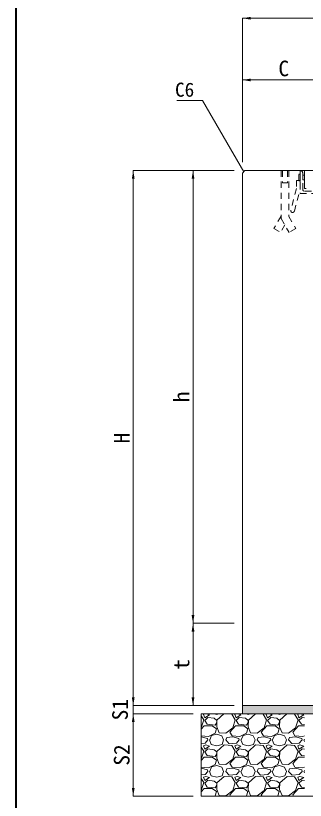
# Model space of a CAD drawing. Units: millimetres at full size; details may follow other scales. Extents: x 77366 to 106166, y -28085 to 6898.
# Drawn here: x 84466 to 85168, y -4207 to -2301 of the extents above; entities that cross this region are included whole.
import ezdxf
from ezdxf.enums import TextEntityAlignment as Align

# ---------------------------------------------------------------- set-up
doc = ezdxf.new("R2010")
doc.units = ezdxf.units.MM
doc.header["$LTSCALE"] = 50
doc.linetypes.add('USER1', pattern=[0.54, 0.3, -0.24])
doc.linetypes.add('USER2', pattern=[1.2, 0.8, -0.4])
doc.layers.add('モルタル', color=7, linetype='Continuous')
for name, color, linetype, lineweight in [('受枠', 3, 'USER2', 9), ('図枠', 7, 'Continuous', 5), ('基礎', 7, 'Continuous', 5), ('寸法線', 7, 'Continuous', 13), ('引出線', 4, 'Continuous', 13), ('本体', 2, 'Continuous', 20), ('ｲﾝｻｰﾄ', 3, 'USER1', 9), ('ｸﾞﾚｰﾁﾝｸﾞ', 7, 'Continuous', 5)]:
    doc.layers.add(name, color=color, linetype=linetype, lineweight=lineweight)
doc.styles.add('ＭＳ ゴシック', font='')
doc.styles.get('ＭＳ ゴシック').set_extended_font_data('MS Gothic')

# ---------------------------------------------------------------- blocks, each defined once
blk = doc.blocks.new('filled_arrow')
at = {"color": 0, "linetype": 'Continuous', "lineweight": -2}
blk.add_solid([(7.5, 1.25), (0, 0), (7.5, -1.25)], dxfattribs=at)

msp = doc.modelspace()

# ---------------------------------------------------------------- hatches: boundary and pattern name
at = {"layer": 'モルタル'}
msp.add_hatch(color=256, dxfattribs=at).paths.add_polyline_path([(86015.8, -3996.94), (86015.8, -3976.94), (85015.8, -3976.94), (85015.8, -3996.94)])

# ---------------------------------------------------------------- linework, layer by layer
at = {"layer": '受枠', "linetype": 'USER1'}
for p, q in [((85152.8, -2701.94), (85152.8, -2685.94)), ((85155.8, -2685.94), (85152.8, -2685.94)), ((85155.8, -2676.94), (85155.8, -2732.94)), ((85155.8, -2701.94), (85155.8, -2685.94)), ((85161.8, -2722.94), (85161.8, -2682.94)), ((85155.8, -2700.94), (85146.8, -2700.94)), ((85146.8, -2700.94), (85146.8, -2720.94)), ((85155.8, -2701.94), (85152.8, -2701.94)), ((85155.8, -2720.94), (85155.8, -2700.94)), ((85161.8, -2699.94), (85161.8, -2687.94)), ((85161.8, -2687.94), (85165.8, -2687.94)), ((85161.8, -2699.94), (85165.8, -2699.94)), ((85165.8, -2699.94), (85165.8, -2687.94)), ((85146.8, -2720.94), (85132.82, -2773.1)), ((85141.51, -2775.43), (85155.49, -2723.27)), ((85155.8, -2732.94), (85215.8, -2732.94)), ((85209.8, -2726.94), (85165.8, -2726.94))]:
    msp.add_line(p, q, dxfattribs=at)
for centre, radius, start, end in [((85155.8, -2682.94), 6, 0, 90), ((85146.8, -2720.94), 9, 345, 0), ((85165.8, -2722.94), 4, 180, 270), ((85137.17, -2774.26), 4.5, 165, 345)]:
    msp.add_arc(centre, radius, start, end, dxfattribs=at)
at = {"layer": '図枠', "lineweight": 40}
msp.add_line((84465.8, -1525.36), (84465.8, -7065.36), dxfattribs=at)
at = {"layer": '基礎', "color": 3, "lineweight": 20}
for p, q in [((84915.8, -3996.94), (86115.8, -3996.94)), ((84915.8, -3996.94), (84915.8, -4196.94)), ((84915.8, -4196.94), (86115.8, -4196.94))]:
    msp.add_line(p, q, dxfattribs=at)
at = {"layer": '基礎'}
for p, q in [((84921.91, -4011.59), (84915.8, -4001.59)), ((84925.11, -3996.94), (84921.15, -3998.64)), ((84921.15, -3998.64), (84924.19, -4006.26)), ((84924.19, -4006.26), (84935.62, -3999.4)), ((84935.62, -3999.4), (84928.24, -3996.94)), ((84947.37, -3996.94), (84953.15, -3998.64)), ((84953.15, -3998.64), (84958.93, -3996.94)), ((84970.8, -3996.94), (84953.91, -4012.35)), ((84989.73, -3997.88), (84978.47, -3996.94)), ((84998.11, -4011.59), (84989.73, -3997.88)), ((85001.31, -3996.94), (84997.35, -3998.64)), ((84997.35, -3998.64), (85000.39, -4006.26)), ((85000.39, -4006.26), (85011.82, -3999.4)), ((85011.82, -3999.4), (85004.44, -3996.94)), ((85023.57, -3996.94), (85029.35, -3998.64)), ((85029.35, -3998.64), (85035.13, -3996.94)), ((85047, -3996.94), (85030.11, -4012.35)), ((85065.93, -3997.88), (85054.67, -3996.94)), ((85074.31, -4011.59), (85065.93, -3997.88)), ((85077.51, -3996.94), (85073.55, -3998.64)), ((85073.55, -3998.64), (85076.59, -4006.26)), ((85076.59, -4006.26), (85088.02, -3999.4)), ((85088.02, -3999.4), (85080.64, -3996.94)), ((85099.77, -3996.94), (85105.55, -3998.64)), ((85105.55, -3998.64), (85111.33, -3996.94)), ((85123.2, -3996.94), (85106.31, -4012.35)), ((85142.13, -3997.88), (85130.87, -3996.94)), ((85150.51, -4011.59), (85142.13, -3997.88)), ((85153.71, -3996.94), (85149.75, -3998.64)), ((85149.75, -3998.64), (85152.79, -4006.26)), ((85152.79, -4006.26), (85164.22, -3999.4)), ((85164.22, -3999.4), (85156.84, -3996.94)), ((84915.81, -4030.64), (84921.91, -4011.59)), ((84931.81, -4005.5), (84924.19, -4013.12)), ((84924.19, -4013.12), (84930.29, -4022.26)), ((84947.05, -4007.78), (84931.81, -4005.5)), ((84953.15, -4013.12), (84947.05, -4007.78)), ((84949.34, -4024.55), (84953.15, -4017.69)), ((84953.91, -4012.35), (84953.15, -4028.36)), ((84953.15, -4017.69), (84953.15, -4013.12)), ((84992.01, -4030.64), (84998.11, -4011.59)), ((85008.01, -4005.5), (85000.39, -4013.12)), ((85000.39, -4013.12), (85006.49, -4022.26)), ((85023.25, -4007.78), (85008.01, -4005.5)), ((85029.35, -4013.12), (85023.25, -4007.78)), ((85025.54, -4024.55), (85029.35, -4017.69)), ((85030.11, -4012.35), (85029.35, -4028.36)), ((85029.35, -4017.69), (85029.35, -4013.12)), ((85068.21, -4030.64), (85074.31, -4011.59)), ((85084.21, -4005.5), (85076.59, -4013.12)), ((85076.59, -4013.12), (85082.69, -4022.26)), ((85099.45, -4007.78), (85084.21, -4005.5)), ((85105.55, -4013.12), (85099.45, -4007.78)), ((85101.74, -4024.55), (85105.55, -4017.69)), ((85106.31, -4012.35), (85105.55, -4028.36)), ((85105.55, -4017.69), (85105.55, -4013.12)), ((85144.41, -4030.64), (85150.51, -4011.59)), ((85160.41, -4005.5), (85152.79, -4013.12)), ((85152.79, -4013.12), (85158.89, -4022.26)), ((85165.8, -4006.3), (85160.41, -4005.5)), ((84915.8, -4033.71), (84922.67, -4026.07)), ((84915.8, -4030.65), (84915.81, -4030.64)), ((84922.67, -4026.07), (84942.48, -4026.07)), ((84930.29, -4022.26), (84949.34, -4024.55)), ((84942.48, -4026.07), (84952.39, -4032.93)), ((84952.39, -4032.93), (84949.34, -4043.6)), ((84953.15, -4028.36), (84959.25, -4042.83)), ((84975.25, -4043.6), (84992.01, -4030.64)), ((84985.15, -4041.31), (84998.87, -4026.07)), ((84998.87, -4026.07), (85018.68, -4026.07)), ((85006.49, -4022.26), (85025.54, -4024.55)), ((85018.68, -4026.07), (85028.59, -4032.93)), ((85028.59, -4032.93), (85025.54, -4043.6)), ((85029.35, -4028.36), (85035.45, -4042.83)), ((85051.45, -4043.6), (85068.21, -4030.64)), ((85061.35, -4041.31), (85075.07, -4026.07)), ((85075.07, -4026.07), (85094.88, -4026.07)), ((85082.69, -4022.26), (85101.74, -4024.55)), ((85094.88, -4026.07), (85104.79, -4032.93)), ((85104.79, -4032.93), (85101.74, -4043.6)), ((85105.55, -4028.36), (85111.65, -4042.83)), ((85127.65, -4043.6), (85144.41, -4030.64)), ((85137.55, -4041.31), (85151.27, -4026.07)), ((85151.27, -4026.07), (85165.8, -4026.07)), ((85158.89, -4022.26), (85165.8, -4023.09)), ((84933.34, -4051.98), (84915.8, -4050.57)), ((84915.81, -4052.74), (84915.8, -4052.74)), ((84931.05, -4056.55), (84915.81, -4052.74)), ((84931.81, -4060.36), (84931.05, -4056.55)), ((84949.34, -4043.6), (84933.34, -4051.98)), ((84936.39, -4060.36), (84940.96, -4049.69)), ((84940.96, -4049.69), (84953.15, -4045.88)), ((84953.15, -4045.88), (84965.34, -4050.45)), ((84959.25, -4042.83), (84975.25, -4043.6)), ((84965.34, -4050.45), (84969.91, -4060.36)), ((84975.25, -4060.36), (84977.53, -4054.26)), ((84992.01, -4052.74), (84977.53, -4054.26)), ((84990.49, -4050.45), (84985.15, -4041.31)), ((85009.54, -4051.98), (84990.49, -4050.45)), ((85007.25, -4056.55), (84992.01, -4052.74)), ((85008.01, -4060.36), (85007.25, -4056.55)), ((85025.54, -4043.6), (85009.54, -4051.98)), ((85012.59, -4060.36), (85017.16, -4049.69)), ((85017.16, -4049.69), (85029.35, -4045.88)), ((85029.35, -4045.88), (85041.54, -4050.45)), ((85035.45, -4042.83), (85051.45, -4043.6)), ((85041.54, -4050.45), (85046.11, -4060.36)), ((85051.45, -4060.36), (85053.73, -4054.26)), ((85068.21, -4052.74), (85053.73, -4054.26)), ((85066.69, -4050.45), (85061.35, -4041.31)), ((85085.74, -4051.98), (85066.69, -4050.45)), ((85083.45, -4056.55), (85068.21, -4052.74)), ((85084.21, -4060.36), (85083.45, -4056.55)), ((85101.74, -4043.6), (85085.74, -4051.98)), ((85088.79, -4060.36), (85093.36, -4049.69)), ((85093.36, -4049.69), (85105.55, -4045.88)), ((85105.55, -4045.88), (85117.74, -4050.45)), ((85111.65, -4042.83), (85127.65, -4043.6)), ((85117.74, -4050.45), (85122.31, -4060.36)), ((85127.65, -4060.36), (85129.93, -4054.26)), ((85144.41, -4052.74), (85129.93, -4054.26)), ((85142.89, -4050.45), (85137.55, -4041.31)), ((85161.94, -4051.98), (85142.89, -4050.45)), ((85159.65, -4056.55), (85144.41, -4052.74)), ((85160.41, -4060.36), (85159.65, -4056.55)), ((85165.8, -4049.96), (85161.94, -4051.98)), ((85164.99, -4060.36), (85165.8, -4058.47)), ((84924.96, -4067.98), (84915.8, -4068.78)), ((84921.91, -4087.79), (84915.8, -4077.79)), ((84926.48, -4072.55), (84921.15, -4074.84)), ((84921.15, -4074.84), (84924.19, -4082.46)), ((84924.19, -4082.46), (84935.62, -4075.6)), ((84931.81, -4060.36), (84924.96, -4067.98)), ((84935.62, -4075.6), (84926.48, -4072.55)), ((84935.62, -4060.36), (84940.2, -4071.03)), ((84940.2, -4071.03), (84953.15, -4074.84)), ((84953.15, -4074.84), (84966.1, -4071.03)), ((84971.44, -4072.55), (84953.91, -4088.55)), ((84966.1, -4071.03), (84969.91, -4060.36)), ((84989.73, -4074.08), (84971.44, -4072.55)), ((84983.63, -4069.5), (84975.25, -4060.36)), ((85001.16, -4067.98), (84983.63, -4069.5)), ((84998.11, -4087.79), (84989.73, -4074.08)), ((85002.68, -4072.55), (84997.35, -4074.84)), ((84997.35, -4074.84), (85000.39, -4082.46)), ((85000.39, -4082.46), (85011.82, -4075.6)), ((85008.01, -4060.36), (85001.16, -4067.98)), ((85011.82, -4075.6), (85002.68, -4072.55)), ((85011.82, -4060.36), (85016.4, -4071.03)), ((85016.4, -4071.03), (85029.35, -4074.84)), ((85029.35, -4074.84), (85042.3, -4071.03)), ((85047.64, -4072.55), (85030.11, -4088.55)), ((85042.3, -4071.03), (85046.11, -4060.36)), ((85065.93, -4074.08), (85047.64, -4072.55)), ((85059.83, -4069.5), (85051.45, -4060.36)), ((85077.36, -4067.98), (85059.83, -4069.5)), ((85074.31, -4087.79), (85065.93, -4074.08)), ((85078.88, -4072.55), (85073.55, -4074.84)), ((85073.55, -4074.84), (85076.59, -4082.46)), ((85076.59, -4082.46), (85088.02, -4075.6)), ((85084.21, -4060.36), (85077.36, -4067.98)), ((85088.02, -4075.6), (85078.88, -4072.55)), ((85088.02, -4060.36), (85092.6, -4071.03)), ((85092.6, -4071.03), (85105.55, -4074.84)), ((85105.55, -4074.84), (85118.5, -4071.03)), ((85123.84, -4072.55), (85106.31, -4088.55)), ((85118.5, -4071.03), (85122.31, -4060.36)), ((85142.13, -4074.08), (85123.84, -4072.55)), ((85136.03, -4069.5), (85127.65, -4060.36)), ((85153.56, -4067.98), (85136.03, -4069.5)), ((85150.51, -4087.79), (85142.13, -4074.08)), ((85155.08, -4072.55), (85149.75, -4074.84)), ((85149.75, -4074.84), (85152.79, -4082.46)), ((85152.79, -4082.46), (85164.22, -4075.6)), ((85160.41, -4060.36), (85153.56, -4067.98)), ((85164.22, -4075.6), (85155.08, -4072.55)), ((85164.22, -4060.36), (85165.8, -4064.03)), ((84915.81, -4106.84), (84921.91, -4087.79)), ((84931.81, -4081.7), (84924.19, -4089.32)), ((84924.19, -4089.32), (84930.29, -4098.46)), ((84947.05, -4083.98), (84931.81, -4081.7)), ((84953.15, -4089.32), (84947.05, -4083.98)), ((84949.34, -4100.75), (84953.15, -4093.89)), ((84953.91, -4088.55), (84953.15, -4104.56)), ((84953.15, -4093.89), (84953.15, -4089.32)), ((84992.01, -4106.84), (84998.11, -4087.79)), ((85008.01, -4081.7), (85000.39, -4089.32)), ((85000.39, -4089.32), (85006.49, -4098.46)), ((85023.25, -4083.98), (85008.01, -4081.7)), ((85029.35, -4089.32), (85023.25, -4083.98)), ((85025.54, -4100.75), (85029.35, -4093.89)), ((85030.11, -4088.55), (85029.35, -4104.56)), ((85029.35, -4093.89), (85029.35, -4089.32)), ((85068.21, -4106.84), (85074.31, -4087.79)), ((85084.21, -4081.7), (85076.59, -4089.32)), ((85076.59, -4089.32), (85082.69, -4098.46)), ((85099.45, -4083.98), (85084.21, -4081.7)), ((85105.55, -4089.32), (85099.45, -4083.98)), ((85101.74, -4100.75), (85105.55, -4093.89)), ((85106.31, -4088.55), (85105.55, -4104.56)), ((85105.55, -4093.89), (85105.55, -4089.32)), ((85144.41, -4106.84), (85150.51, -4087.79)), ((85160.41, -4081.7), (85152.79, -4089.32)), ((85152.79, -4089.32), (85158.89, -4098.46)), ((85165.8, -4082.5), (85160.41, -4081.7)), ((84915.8, -4109.91), (84922.67, -4102.27)), ((84915.8, -4106.85), (84915.81, -4106.84)), ((84922.67, -4102.27), (84942.48, -4102.27)), ((84930.29, -4098.46), (84949.34, -4100.75)), ((84942.48, -4102.27), (84952.39, -4109.13)), ((84952.39, -4109.13), (84949.34, -4119.8)), ((84953.15, -4104.56), (84959.25, -4119.03)), ((84975.25, -4119.8), (84992.01, -4106.84)), ((84985.15, -4117.51), (84998.87, -4102.27)), ((84998.87, -4102.27), (85018.68, -4102.27)), ((85006.49, -4098.46), (85025.54, -4100.75)), ((85018.68, -4102.27), (85028.59, -4109.13)), ((85028.59, -4109.13), (85025.54, -4119.8)), ((85029.35, -4104.56), (85035.45, -4119.03)), ((85051.45, -4119.8), (85068.21, -4106.84)), ((85061.35, -4117.51), (85075.07, -4102.27)), ((85075.07, -4102.27), (85094.88, -4102.27)), ((85082.69, -4098.46), (85101.74, -4100.75)), ((85094.88, -4102.27), (85104.79, -4109.13)), ((85104.79, -4109.13), (85101.74, -4119.8)), ((85105.55, -4104.56), (85111.65, -4119.03)), ((85127.65, -4119.8), (85144.41, -4106.84)), ((85137.55, -4117.51), (85151.27, -4102.27)), ((85151.27, -4102.27), (85165.8, -4102.27)), ((85158.89, -4098.46), (85165.8, -4099.29)), ((84933.34, -4128.18), (84915.8, -4126.77)), ((84915.81, -4128.94), (84915.8, -4128.94)), ((84931.05, -4132.75), (84915.81, -4128.94)), ((84931.81, -4136.56), (84931.05, -4132.75)), ((84949.34, -4119.8), (84933.34, -4128.18)), ((84936.39, -4136.56), (84940.96, -4125.89)), ((84940.96, -4125.89), (84953.15, -4122.08)), ((84953.15, -4122.08), (84965.34, -4126.65)), ((84959.25, -4119.03), (84975.25, -4119.8)), ((84965.34, -4126.65), (84969.91, -4136.56)), ((84975.25, -4136.56), (84977.53, -4130.46)), ((84992.01, -4128.94), (84977.53, -4130.46)), ((84990.49, -4126.65), (84985.15, -4117.51)), ((85009.54, -4128.18), (84990.49, -4126.65)), ((85007.25, -4132.75), (84992.01, -4128.94)), ((85008.01, -4136.56), (85007.25, -4132.75)), ((85025.54, -4119.8), (85009.54, -4128.18)), ((85012.59, -4136.56), (85017.16, -4125.89)), ((85017.16, -4125.89), (85029.35, -4122.08)), ((85029.35, -4122.08), (85041.54, -4126.65)), ((85035.45, -4119.03), (85051.45, -4119.8)), ((85041.54, -4126.65), (85046.11, -4136.56)), ((85051.45, -4136.56), (85053.73, -4130.46)), ((85068.21, -4128.94), (85053.73, -4130.46)), ((85066.69, -4126.65), (85061.35, -4117.51)), ((85085.74, -4128.18), (85066.69, -4126.65)), ((85083.45, -4132.75), (85068.21, -4128.94)), ((85084.21, -4136.56), (85083.45, -4132.75)), ((85101.74, -4119.8), (85085.74, -4128.18)), ((85088.79, -4136.56), (85093.36, -4125.89)), ((85093.36, -4125.89), (85105.55, -4122.08)), ((85105.55, -4122.08), (85117.74, -4126.65)), ((85111.65, -4119.03), (85127.65, -4119.8)), ((85117.74, -4126.65), (85122.31, -4136.56)), ((85127.65, -4136.56), (85129.93, -4130.46)), ((85144.41, -4128.94), (85129.93, -4130.46)), ((85142.89, -4126.65), (85137.55, -4117.51)), ((85161.94, -4128.18), (85142.89, -4126.65)), ((85159.65, -4132.75), (85144.41, -4128.94)), ((85160.41, -4136.56), (85159.65, -4132.75)), ((85165.8, -4126.16), (85161.94, -4128.18)), ((85164.99, -4136.56), (85165.8, -4134.67)), ((84924.96, -4144.18), (84915.8, -4144.98)), ((84921.91, -4163.99), (84915.8, -4153.99)), ((84926.48, -4148.75), (84921.15, -4151.04)), ((84921.15, -4151.04), (84924.19, -4158.66)), ((84924.19, -4158.66), (84935.62, -4151.8)), ((84931.81, -4136.56), (84924.96, -4144.18)), ((84935.62, -4151.8), (84926.48, -4148.75)), ((84935.62, -4136.56), (84940.2, -4147.23)), ((84940.2, -4147.23), (84953.15, -4151.04)), ((84953.15, -4151.04), (84966.1, -4147.23)), ((84971.44, -4148.75), (84953.91, -4164.75)), ((84966.1, -4147.23), (84969.91, -4136.56)), ((84989.73, -4150.28), (84971.44, -4148.75)), ((84983.63, -4145.7), (84975.25, -4136.56)), ((85001.16, -4144.18), (84983.63, -4145.7)), ((84998.11, -4163.99), (84989.73, -4150.28)), ((85002.68, -4148.75), (84997.35, -4151.04)), ((84997.35, -4151.04), (85000.39, -4158.66)), ((85000.39, -4158.66), (85011.82, -4151.8)), ((85008.01, -4136.56), (85001.16, -4144.18)), ((85011.82, -4151.8), (85002.68, -4148.75)), ((85011.82, -4136.56), (85016.4, -4147.23)), ((85016.4, -4147.23), (85029.35, -4151.04)), ((85029.35, -4151.04), (85042.3, -4147.23)), ((85047.64, -4148.75), (85030.11, -4164.75)), ((85042.3, -4147.23), (85046.11, -4136.56)), ((85065.93, -4150.28), (85047.64, -4148.75)), ((85059.83, -4145.7), (85051.45, -4136.56)), ((85077.36, -4144.18), (85059.83, -4145.7)), ((85074.31, -4163.99), (85065.93, -4150.28)), ((85078.88, -4148.75), (85073.55, -4151.04)), ((85073.55, -4151.04), (85076.59, -4158.66)), ((85076.59, -4158.66), (85088.02, -4151.8)), ((85084.21, -4136.56), (85077.36, -4144.18)), ((85088.02, -4151.8), (85078.88, -4148.75)), ((85088.02, -4136.56), (85092.6, -4147.23)), ((85092.6, -4147.23), (85105.55, -4151.04)), ((85105.55, -4151.04), (85118.5, -4147.23)), ((85123.84, -4148.75), (85106.31, -4164.75)), ((85118.5, -4147.23), (85122.31, -4136.56)), ((85142.13, -4150.28), (85123.84, -4148.75)), ((85136.03, -4145.7), (85127.65, -4136.56)), ((85153.56, -4144.18), (85136.03, -4145.7)), ((85150.51, -4163.99), (85142.13, -4150.28)), ((85155.08, -4148.75), (85149.75, -4151.04)), ((85149.75, -4151.04), (85152.79, -4158.66)), ((85152.79, -4158.66), (85164.22, -4151.8)), ((85160.41, -4136.56), (85153.56, -4144.18)), ((85164.22, -4151.8), (85155.08, -4148.75)), ((85164.22, -4136.56), (85165.8, -4140.23)), ((84915.81, -4183.04), (84921.91, -4163.99)), ((84931.81, -4157.9), (84924.19, -4165.52)), ((84924.19, -4165.52), (84930.29, -4174.66)), ((84947.05, -4160.18), (84931.81, -4157.9)), ((84953.15, -4165.52), (84947.05, -4160.18)), ((84949.34, -4176.95), (84953.15, -4170.09)), ((84953.91, -4164.75), (84953.15, -4180.76)), ((84953.15, -4170.09), (84953.15, -4165.52)), ((84992.01, -4183.04), (84998.11, -4163.99)), ((85008.01, -4157.9), (85000.39, -4165.52)), ((85000.39, -4165.52), (85006.49, -4174.66)), ((85023.25, -4160.18), (85008.01, -4157.9)), ((85029.35, -4165.52), (85023.25, -4160.18)), ((85025.54, -4176.95), (85029.35, -4170.09)), ((85030.11, -4164.75), (85029.35, -4180.76)), ((85029.35, -4170.09), (85029.35, -4165.52)), ((85068.21, -4183.04), (85074.31, -4163.99)), ((85084.21, -4157.9), (85076.59, -4165.52)), ((85076.59, -4165.52), (85082.69, -4174.66)), ((85099.45, -4160.18), (85084.21, -4157.9)), ((85105.55, -4165.52), (85099.45, -4160.18)), ((85101.74, -4176.95), (85105.55, -4170.09)), ((85106.31, -4164.75), (85105.55, -4180.76)), ((85105.55, -4170.09), (85105.55, -4165.52)), ((85144.41, -4183.04), (85150.51, -4163.99)), ((85160.41, -4157.9), (85152.79, -4165.52)), ((85152.79, -4165.52), (85158.89, -4174.66)), ((85165.8, -4158.7), (85160.41, -4157.9)), ((84915.8, -4186.11), (84922.67, -4178.47)), ((84915.8, -4183.05), (84915.81, -4183.04)), ((84922.67, -4178.47), (84942.48, -4178.47)), ((84930.29, -4174.66), (84949.34, -4176.95)), ((84942.48, -4178.47), (84952.39, -4185.33)), ((84952.39, -4185.33), (84949.34, -4196)), ((84953.15, -4180.76), (84959.25, -4195.23)), ((84975.25, -4196), (84992.01, -4183.04)), ((84985.15, -4193.71), (84998.87, -4178.47)), ((84998.87, -4178.47), (85018.68, -4178.47)), ((85006.49, -4174.66), (85025.54, -4176.95)), ((85018.68, -4178.47), (85028.59, -4185.33)), ((85028.59, -4185.33), (85025.54, -4196)), ((85029.35, -4180.76), (85035.45, -4195.23)), ((85051.45, -4196), (85068.21, -4183.04)), ((85061.35, -4193.71), (85075.07, -4178.47)), ((85075.07, -4178.47), (85094.88, -4178.47)), ((85082.69, -4174.66), (85101.74, -4176.95)), ((85094.88, -4178.47), (85104.79, -4185.33)), ((85104.79, -4185.33), (85101.74, -4196)), ((85105.55, -4180.76), (85111.65, -4195.23)), ((85127.65, -4196), (85144.41, -4183.04)), ((85137.55, -4193.71), (85151.27, -4178.47)), ((85151.27, -4178.47), (85165.8, -4178.47)), ((85158.89, -4174.66), (85165.8, -4175.49)), ((84949.34, -4196), (84947.54, -4196.94)), ((84959.25, -4195.23), (84975.25, -4196)), ((84987.04, -4196.94), (84985.15, -4193.71)), ((85025.54, -4196), (85023.74, -4196.94)), ((85035.45, -4195.23), (85051.45, -4196)), ((85063.24, -4196.94), (85061.35, -4193.71)), ((85101.74, -4196), (85099.94, -4196.94)), ((85111.65, -4195.23), (85127.65, -4196)), ((85139.44, -4196.94), (85137.55, -4193.71))]:
    msp.add_line(p, q, dxfattribs=at)
at = {"layer": '寸法線'}
for p, q in [((85015.8, -2306.94), (86015.8, -2306.94)), ((85015.8, -2656.94), (85015.8, -2306.94)), ((85015.8, -2456.94), (85215.8, -2456.94)), ((85015.8, -2656.94), (85015.8, -2456.94)), ((84750.8, -3976.94), (84750.8, -2676.94)), ((84995.8, -2676.94), (84750.8, -2676.94)), ((84895.8, -2676.94), (84895.8, -3776.94)), ((84995.8, -2676.94), (84895.8, -2676.94)), ((84995.8, -3776.94), (84895.8, -3776.94)), ((84895.8, -3776.94), (84895.8, -3976.94)), ((84995.8, -3776.94), (84895.8, -3776.94)), ((84750.8, -3936.94), (84750.8, -4036.94)), ((84995.8, -3976.94), (84750.8, -3976.94)), ((84995.8, -3976.94), (84750.8, -3976.94)), ((84995.8, -3976.94), (84895.8, -3976.94)), ((84895.8, -3996.94), (84750.8, -3996.94)), ((84750.8, -3996.94), (84750.8, -4196.94)), ((84895.8, -3996.94), (84750.8, -3996.94)), ((84895.8, -4196.94), (84750.8, -4196.94))]:
    msp.add_line(p, q, dxfattribs=at)
at = {"layer": '引出線'}
msp.add_lwpolyline([(85018.8, -2679.94), (84918.73, -2506.62), (84856.34, -2506.62)], dxfattribs=at)
at = {"layer": '本体'}
for p, q in [((85021.8, -2676.94), (85015.8, -2682.94)), ((85015.8, -2682.94), (85015.8, -3976.94)), ((85021.8, -2676.94), (86009.8, -2676.94)), ((85015.8, -3976.94), (86015.8, -3976.94)), ((85015.8, -3976.94), (85015.8, -3996.94)), ((85065.8, -3996.94), (85965.8, -3996.94))]:
    msp.add_line(p, q, dxfattribs=at)
at = {"layer": 'ｲﾝｻｰﾄ'}
for p, q in [((85109.3, -2676.94), (85109.3, -2793.41)), ((85109.3, -2676.94), (85128.3, -2676.94)), ((85112.72, -2676.94), (85112.72, -2706.94)), ((85124.88, -2676.94), (85124.88, -2706.94)), ((85128.3, -2676.94), (85128.3, -2788.32)), ((85112.72, -2706.94), (85124.88, -2706.94)), ((85109.3, -2787.61), (85092.08, -2817.44)), ((85109.3, -2793.41), (85128.75, -2827.12)), ((85128.3, -2788.32), (85145.21, -2817.62)), ((85092.08, -2817.44), (85108.53, -2826.94)), ((85118.8, -2809.16), (85108.53, -2826.94)), ((85145.21, -2817.62), (85128.75, -2827.12))]:
    msp.add_line(p, q, dxfattribs=at)
at = {"layer": 'ｸﾞﾚｰﾁﾝｸﾞ'}
for p, q in [((85165.8, -2676.94), (85170.3, -2676.94)), ((85165.8, -2676.94), (85165.8, -2720.94)), ((85165.8, -2720.94), (85170.3, -2720.94))]:
    msp.add_line(p, q, dxfattribs=at)

# ---------------------------------------------------------------- block references
at = {"layer": '寸法線', "xscale": 2.67, "yscale": 2.67}
for p in [(85015.8, -2306.94), (85015.8, -2456.94)]:
    msp.add_blockref('filled_arrow', p, dxfattribs=at)
for p, rotation in [((84750.8, -2676.94), 270), ((84895.8, -2676.94), 270), ((84895.8, -3776.94), 90), ((84895.8, -3776.94), 270), ((84750.8, -3976.94), 90), ((84750.8, -3976.94), 90), ((84895.8, -3976.94), 90), ((84750.8, -3996.94), 270), ((84750.8, -3996.94), 270), ((84750.8, -4196.94), 90)]:
    msp.add_blockref('filled_arrow', p, dxfattribs=dict(at, rotation=rotation))
at = {"layer": '引出線', "xscale": 0.133, "yscale": 0.133, "rotation": 120}
msp.add_blockref('filled_arrow', (85018.8, -2679.94), dxfattribs=at)

# ---------------------------------------------------------------- texts
at = {"layer": '寸法線', "style": 'ＭＳ ゴシック'}
msp.add_text('C', height=37.98, dxfattribs=at).set_placement((85115.8, -2428.94), align=Align.MIDDLE_CENTER)
for s, p in [('h', (84867.8, -3226.94)), ('H', (84722.8, -3326.94)), ('t', (84867.8, -3876.94)), ('S1', (84718.8, -3986.94)), ('S2', (84722.8, -4096.94))]:
    msp.add_text(s, height=37.98, rotation=90, dxfattribs=at).set_placement(p, align=Align.MIDDLE_CENTER)
at = {"layer": '引出線', "style": 'ＭＳ ゴシック'}
msp.add_text('C6', height=34.18, dxfattribs=at).set_placement((84898.73, -2463.42), align=Align.TOP_RIGHT)

doc.saveas('drawing.dxf')
